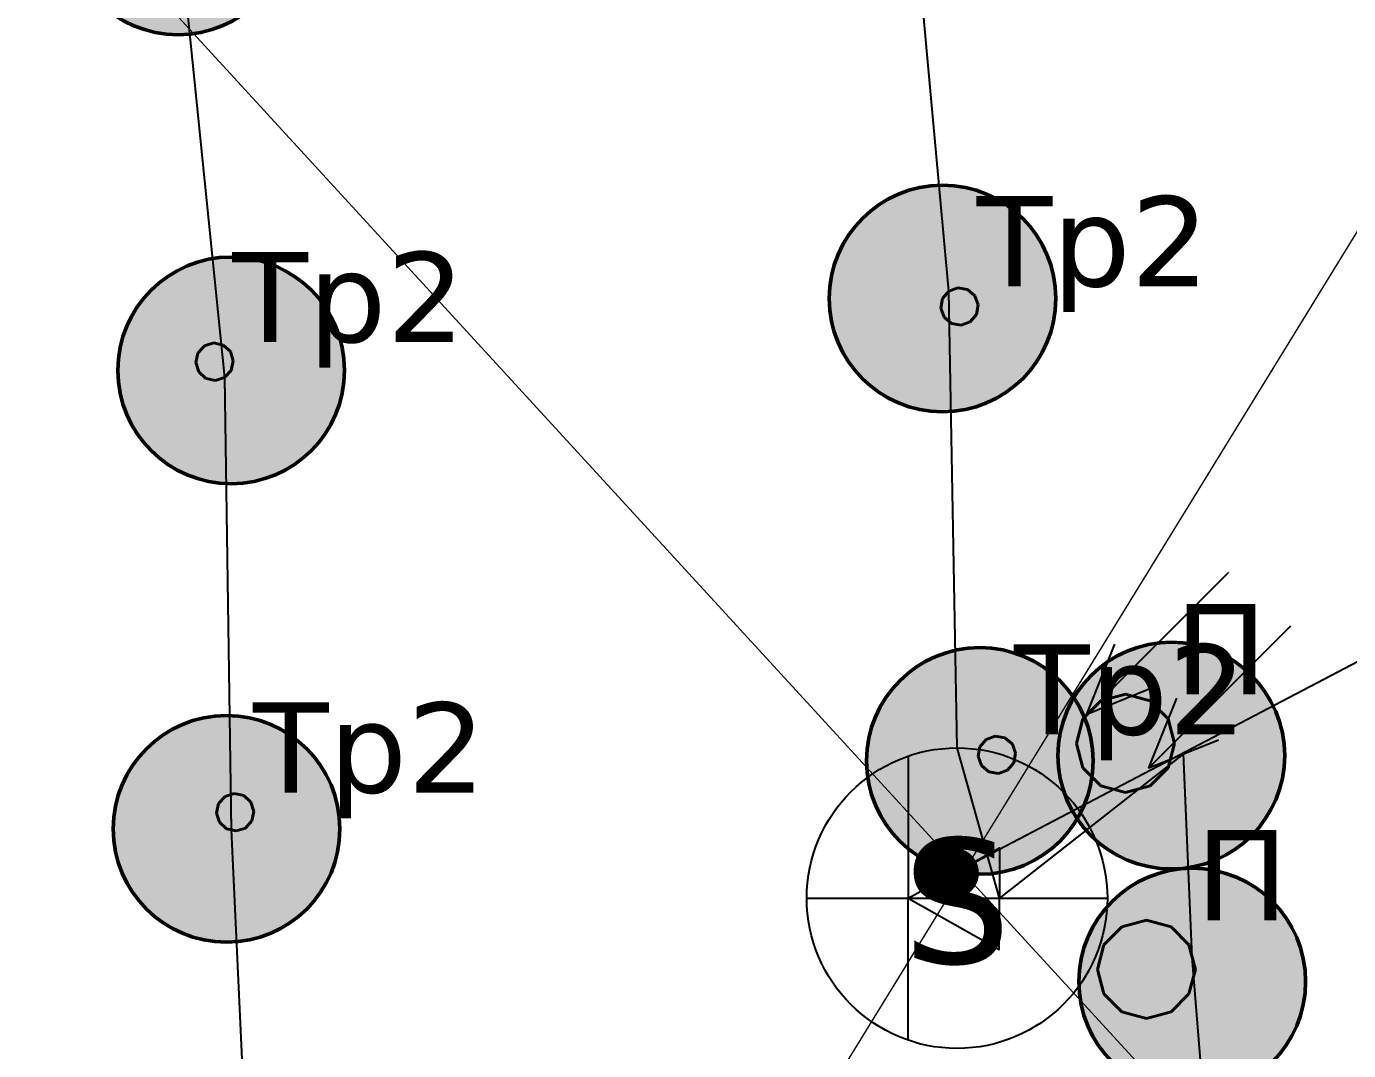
# Model space of a CAD drawing. Header units: millimetres. Extents: x -243740 to 150609, y -473655 to -165121.
# Drawn here: x 5744 to 8384, y -341154 to -339110 of the extents above; entities that cross this region are included whole.
import ezdxf
from ezdxf import colors
from ezdxf.entities.mleader import LeaderData, LeaderLine
from ezdxf.math import Vec2, Vec3

# ---------------------------------------------------------------- set-up
doc = ezdxf.new("R2010")
doc.units = ezdxf.units.MM
for name, color, linetype, lineweight in [('0_Авт.', 255, 'Continuous', 5), ('_освещение_dali', 3, 'Continuous', 50), ('DLX_LUM 21', 5, 'Continuous', 40), ('DLX_LUM 22', 5, 'Continuous', 40)]:
    doc.layers.add(name, color=color, linetype=linetype, lineweight=lineweight)
doc.layers.add('_Гр.ЩД-1C.10.4.I8.5', color=6, linetype='Continuous')
doc.styles.add('TableTextStyle', font='')
doc.styles.add('Шрифт - 200', font='', dxfattribs={"height": 200})
doc.styles.get('TableTextStyle').set_extended_font_data('VERDANA.TTF')
doc.styles.get('Шрифт - 200').set_extended_font_data('GOST Common', italic=True)
doc.linetypes.add('Truba', pattern='A,3e-05,[4,MSH_7,S=1,R=0,X=0,Y=0],-3.022072', length=3.022102)
doc.linetypes.add('Проводка в лотке', pattern='A,7.5,[130,ltypeshp.shx,S=0.5,R=0,X=0,Y=0],1,[130,ltypeshp.shx,S=1,R=90,X=0,Y=-0.5],1,[130,ltypeshp.shx,S=0.5,R=0,X=0,Y=0],7.5', length=17)

# ---------------------------------------------------------------- blocks, each defined once
blk = doc.blocks.new('A$C85fa3c5e')
at = {"layer": '0_Авт.', "color": 6, "lineweight": 25, "ltscale": 100}
for points in [[(5.418, 6.505), (2.589, 3.676), (3.15, 5.068)], [(5.418, 6.505), (2.589, 3.676), (3.981, 4.236)], [(6.655, 5.428), (3.827, 2.599), (4.387, 3.991)], [(6.655, 5.428), (3.827, 2.599), (5.218, 3.16)], [(-0.973, 2.838), (-0.98, -2.836)], [(-0.976, 0), (0.849, 1.003), (0.849, -0.01)], [(-3, 0), (3, 0)], [(-0.976, 0), (0.838, -1.023), (0.849, -0.01)]]:
    blk.add_lwpolyline(points, dxfattribs=at)
blk.add_circle((0, 0), 3, dxfattribs=at)
blk = doc.blocks.new('_Dot')
at = {"color": 0, "linetype": 'ByBlock', "lineweight": -2}
blk.add_line((-0.5, 0), (-1, 0), dxfattribs=at)
at = {"color": 0, "linetype": 'ByBlock', "const_width": 0.5}
blk.add_lwpolyline([(-0.25, 0, 1), (0.25, 0, 1)], format="xyb", close=True, dxfattribs=at)
blk = doc.blocks.new('A$Caabd1818')
at = {"layer": 'DLX_LUM 21'}
for points in [[(3603.3, 57868.9, 0), (3615.9, 57883.7, 0)], [(3615.9, 57883.7, 0), (3603.3, 57868.9, 0)], [(3615.9, 57883.7, 0), (3603.3, 57868.9, 0)], [(3603.3, 57868.9, 0), (3615.9, 57883.7, 0)], [(3615.9, 57883.7, 0), (3634.1, 57890.3, 0)], [(3634.1, 57890.3, 0), (3615.9, 57883.7, 0)], [(3634.1, 57890.3, 0), (3615.9, 57883.7, 0)], [(3615.9, 57883.7, 0), (3634.1, 57890.3, 0)], [(3615.9, 57883.7, 0), (3615.9, 57883.7, 0)], [(3615.9, 57883.7, 0), (3615.9, 57883.7, 0)], [(3634.1, 57890.3, 0), (3634.1, 57890.3, 0)], [(3634.1, 57890.3, 0), (3653.2, 57886.9, 0)], [(3653.2, 57886.9, 0), (3634.1, 57890.3, 0)], [(3634.1, 57890.3, 0), (3634.1, 57890.3, 0)], [(3653.2, 57886.9, 0), (3634.1, 57890.3, 0)], [(3634.1, 57890.3, 0), (3653.2, 57886.9, 0)], [(3653.2, 57886.9, 0), (3653.2, 57886.9, 0)], [(3653.2, 57886.9, 0), (3668.1, 57874.3, 0)], [(3668.1, 57874.3, 0), (3653.2, 57886.9, 0)], [(3653.2, 57886.9, 0), (3653.2, 57886.9, 0)], [(3668.1, 57874.3, 0), (3653.2, 57886.9, 0)], [(3653.2, 57886.9, 0), (3668.1, 57874.3, 0)], [(3599.9, 57849.8, 0), (3603.3, 57868.9, 0)], [(3603.3, 57868.9, 0), (3599.9, 57849.8, 0)], [(3603.3, 57868.9, 0), (3599.9, 57849.8, 0)], [(3599.9, 57849.8, 0), (3603.3, 57868.9, 0)], [(3603.3, 57868.9, 0), (3603.3, 57868.9, 0)], [(3603.3, 57868.9, 0), (3603.3, 57868.9, 0)], [(3668.1, 57874.3, 0), (3668.1, 57874.3, 0)], [(3668.1, 57874.3, 0), (3674.6, 57856.1, 0)], [(3674.6, 57856.1, 0), (3668.1, 57874.3, 0)], [(3668.1, 57874.3, 0), (3668.1, 57874.3, 0)], [(3674.6, 57856.1, 0), (3668.1, 57874.3, 0)], [(3668.1, 57874.3, 0), (3674.6, 57856.1, 0)], [(3674.6, 57856.1, 0), (3671.2, 57837, 0)], [(3671.2, 57837, 0), (3674.6, 57856.1, 0)], [(3671.2, 57837, 0), (3674.6, 57856.1, 0)], [(3674.6, 57856.1, 0), (3671.2, 57837, 0)], [(3674.6, 57856.1, 0), (3674.6, 57856.1, 0)], [(3674.6, 57856.1, 0), (3674.6, 57856.1, 0)], [(3606.5, 57831.6, 0), (3599.9, 57849.8, 0)], [(3599.9, 57849.8, 0), (3599.9, 57849.8, 0)], [(3599.9, 57849.8, 0), (3606.5, 57831.6, 0)], [(3599.9, 57849.8, 0), (3599.9, 57849.8, 0)], [(3599.9, 57849.8, 0), (3606.5, 57831.6, 0)], [(3606.5, 57831.6, 0), (3599.9, 57849.8, 0)], [(3621.3, 57819, 0), (3606.5, 57831.6, 0)], [(3606.5, 57831.6, 0), (3606.5, 57831.6, 0)], [(3606.5, 57831.6, 0), (3621.3, 57819, 0)], [(3606.5, 57831.6, 0), (3606.5, 57831.6, 0)], [(3606.5, 57831.6, 0), (3621.3, 57819, 0)], [(3621.3, 57819, 0), (3606.5, 57831.6, 0)], [(3671.2, 57837, 0), (3658.6, 57822.1, 0)], [(3658.6, 57822.1, 0), (3671.2, 57837, 0)], [(3658.6, 57822.1, 0), (3671.2, 57837, 0)], [(3671.2, 57837, 0), (3658.6, 57822.1, 0)], [(3671.2, 57837, 0), (3671.2, 57837, 0)], [(3671.2, 57837, 0), (3671.2, 57837, 0)], [(3640.4, 57815.6, 0), (3621.3, 57819, 0)], [(3621.3, 57819, 0), (3621.3, 57819, 0)], [(3621.3, 57819, 0), (3640.4, 57815.6, 0)], [(3621.3, 57819, 0), (3621.3, 57819, 0)], [(3621.3, 57819, 0), (3640.4, 57815.6, 0)], [(3640.4, 57815.6, 0), (3621.3, 57819, 0)], [(3658.6, 57822.1, 0), (3640.4, 57815.6, 0)], [(3640.4, 57815.6, 0), (3658.6, 57822.1, 0)], [(3640.4, 57815.6, 0), (3658.6, 57822.1, 0)], [(3658.6, 57822.1, 0), (3640.4, 57815.6, 0)], [(3640.4, 57815.6, 0), (3640.4, 57815.6, 0)], [(3640.4, 57815.6, 0), (3640.4, 57815.6, 0)], [(3658.6, 57822.1, 0), (3658.6, 57822.1, 0)], [(3658.6, 57822.1, 0), (3658.6, 57822.1, 0)], [(2116.9, 57760, 0), (2130, 57774.4, 0)], [(2130, 57774.4, 0), (2116.9, 57760, 0)], [(2130, 57774.4, 0), (2116.9, 57760, 0)], [(2116.9, 57760, 0), (2130, 57774.4, 0)], [(2130, 57774.4, 0), (2148.5, 57780.2, 0)], [(2148.5, 57780.2, 0), (2130, 57774.4, 0)], [(2148.5, 57780.2, 0), (2130, 57774.4, 0)], [(2130, 57774.4, 0), (2148.5, 57780.2, 0)], [(2130, 57774.4, 0), (2130, 57774.4, 0)], [(2130, 57774.4, 0), (2130, 57774.4, 0)], [(2148.5, 57780.2, 0), (2148.5, 57780.2, 0)], [(2148.5, 57780.2, 0), (2167.4, 57776.1, 0)], [(2167.4, 57776.1, 0), (2148.5, 57780.2, 0)], [(2148.5, 57780.2, 0), (2148.5, 57780.2, 0)], [(2167.4, 57776.1, 0), (2148.5, 57780.2, 0)], [(2148.5, 57780.2, 0), (2167.4, 57776.1, 0)], [(2167.4, 57776.1, 0), (2167.4, 57776.1, 0)], [(2167.4, 57776.1, 0), (2181.8, 57763, 0)], [(2181.8, 57763, 0), (2167.4, 57776.1, 0)], [(2167.4, 57776.1, 0), (2167.4, 57776.1, 0)], [(2181.8, 57763, 0), (2167.4, 57776.1, 0)], [(2167.4, 57776.1, 0), (2181.8, 57763, 0)], [(2112.7, 57741.1, 0), (2116.9, 57760, 0)], [(2116.9, 57760, 0), (2112.7, 57741.1, 0)], [(2116.9, 57760, 0), (2112.7, 57741.1, 0)], [(2112.7, 57741.1, 0), (2116.9, 57760, 0)], [(2116.9, 57760, 0), (2116.9, 57760, 0)], [(2116.9, 57760, 0), (2116.9, 57760, 0)], [(2181.8, 57763, 0), (2181.8, 57763, 0)], [(2181.8, 57763, 0), (2187.7, 57744.5, 0)], [(2187.7, 57744.5, 0), (2181.8, 57763, 0)], [(2181.8, 57763, 0), (2181.8, 57763, 0)], [(2187.7, 57744.5, 0), (2181.8, 57763, 0)], [(2181.8, 57763, 0), (2187.7, 57744.5, 0)], [(2118.6, 57722.6, 0), (2112.7, 57741.1, 0)], [(2112.7, 57741.1, 0), (2112.7, 57741.1, 0)], [(2112.7, 57741.1, 0), (2118.6, 57722.6, 0)], [(2112.7, 57741.1, 0), (2112.7, 57741.1, 0)], [(2112.7, 57741.1, 0), (2118.6, 57722.6, 0)], [(2118.6, 57722.6, 0), (2112.7, 57741.1, 0)], [(2132.9, 57709.5, 0), (2118.6, 57722.6, 0)], [(2118.6, 57722.6, 0), (2118.6, 57722.6, 0)], [(2118.6, 57722.6, 0), (2132.9, 57709.5, 0)], [(2118.6, 57722.6, 0), (2118.6, 57722.6, 0)], [(2118.6, 57722.6, 0), (2132.9, 57709.5, 0)], [(2132.9, 57709.5, 0), (2118.6, 57722.6, 0)], [(2183.5, 57725.5, 0), (2170.4, 57711.2, 0)], [(2170.4, 57711.2, 0), (2183.5, 57725.5, 0)], [(2170.4, 57711.2, 0), (2183.5, 57725.5, 0)], [(2183.5, 57725.5, 0), (2170.4, 57711.2, 0)], [(2187.7, 57744.5, 0), (2183.5, 57725.5, 0)], [(2183.5, 57725.5, 0), (2187.7, 57744.5, 0)], [(2183.5, 57725.5, 0), (2187.7, 57744.5, 0)], [(2187.7, 57744.5, 0), (2183.5, 57725.5, 0)], [(2183.5, 57725.5, 0), (2183.5, 57725.5, 0)], [(2183.5, 57725.5, 0), (2183.5, 57725.5, 0)], [(2187.7, 57744.5, 0), (2187.7, 57744.5, 0)], [(2187.7, 57744.5, 0), (2187.7, 57744.5, 0)], [(2151.9, 57705.3, 0), (2132.9, 57709.5, 0)], [(2132.9, 57709.5, 0), (2132.9, 57709.5, 0)], [(2132.9, 57709.5, 0), (2151.9, 57705.3, 0)], [(2132.9, 57709.5, 0), (2132.9, 57709.5, 0)], [(2132.9, 57709.5, 0), (2151.9, 57705.3, 0)], [(2151.9, 57705.3, 0), (2132.9, 57709.5, 0)], [(2170.4, 57711.2, 0), (2151.9, 57705.3, 0)], [(2151.9, 57705.3, 0), (2170.4, 57711.2, 0)], [(2151.9, 57705.3, 0), (2170.4, 57711.2, 0)], [(2170.4, 57711.2, 0), (2151.9, 57705.3, 0)], [(2151.9, 57705.3, 0), (2151.9, 57705.3, 0)], [(2151.9, 57705.3, 0), (2151.9, 57705.3, 0)], [(2170.4, 57711.2, 0), (2170.4, 57711.2, 0)], [(2170.4, 57711.2, 0), (2170.4, 57711.2, 0)], [(3678, 56974, 0), (3690.6, 56988.8, 0)], [(3690.6, 56988.8, 0), (3678, 56974, 0)], [(3690.6, 56988.8, 0), (3678, 56974, 0)], [(3678, 56974, 0), (3690.6, 56988.8, 0)], [(3690.6, 56988.8, 0), (3708.8, 56995.3, 0)], [(3708.8, 56995.3, 0), (3690.6, 56988.8, 0)], [(3708.8, 56995.3, 0), (3690.6, 56988.8, 0)], [(3690.6, 56988.8, 0), (3708.8, 56995.3, 0)], [(3690.6, 56988.8, 0), (3690.6, 56988.8, 0)], [(3690.6, 56988.8, 0), (3690.6, 56988.8, 0)], [(3708.8, 56995.3, 0), (3708.8, 56995.3, 0)], [(3708.8, 56995.3, 0), (3727.9, 56991.9, 0)], [(3727.9, 56991.9, 0), (3708.8, 56995.3, 0)], [(3708.8, 56995.3, 0), (3708.8, 56995.3, 0)], [(3727.9, 56991.9, 0), (3708.8, 56995.3, 0)], [(3708.8, 56995.3, 0), (3727.9, 56991.9, 0)], [(3727.9, 56991.9, 0), (3727.9, 56991.9, 0)], [(3727.9, 56991.9, 0), (3742.8, 56979.4, 0)], [(3742.8, 56979.4, 0), (3727.9, 56991.9, 0)], [(3727.9, 56991.9, 0), (3727.9, 56991.9, 0)], [(3742.8, 56979.4, 0), (3727.9, 56991.9, 0)], [(3727.9, 56991.9, 0), (3742.8, 56979.4, 0)], [(3742.8, 56979.4, 0), (3742.8, 56979.4, 0)], [(3742.8, 56979.4, 0), (3749.3, 56961.1, 0)], [(3749.3, 56961.1, 0), (3742.8, 56979.4, 0)], [(3742.8, 56979.4, 0), (3742.8, 56979.4, 0)], [(3749.3, 56961.1, 0), (3742.8, 56979.4, 0)], [(3742.8, 56979.4, 0), (3749.3, 56961.1, 0)], [(3674.6, 56954.9, 0), (3678, 56974, 0)], [(3678, 56974, 0), (3674.6, 56954.9, 0)], [(3678, 56974, 0), (3674.6, 56954.9, 0)], [(3674.6, 56954.9, 0), (3678, 56974, 0)], [(3681.2, 56936.6, 0), (3674.6, 56954.9, 0)], [(3674.6, 56954.9, 0), (3674.6, 56954.9, 0)], [(3674.6, 56954.9, 0), (3681.2, 56936.6, 0)], [(3674.6, 56954.9, 0), (3674.6, 56954.9, 0)], [(3674.6, 56954.9, 0), (3681.2, 56936.6, 0)], [(3681.2, 56936.6, 0), (3674.6, 56954.9, 0)], [(3678, 56974, 0), (3678, 56974, 0)], [(3678, 56974, 0), (3678, 56974, 0)], [(3749.3, 56961.1, 0), (3745.9, 56942, 0)], [(3745.9, 56942, 0), (3749.3, 56961.1, 0)], [(3745.9, 56942, 0), (3749.3, 56961.1, 0)], [(3749.3, 56961.1, 0), (3745.9, 56942, 0)], [(3749.3, 56961.1, 0), (3749.3, 56961.1, 0)], [(3749.3, 56961.1, 0), (3749.3, 56961.1, 0)], [(3696, 56924.1, 0), (3681.2, 56936.6, 0)], [(3681.2, 56936.6, 0), (3681.2, 56936.6, 0)], [(3681.2, 56936.6, 0), (3696, 56924.1, 0)], [(3681.2, 56936.6, 0), (3681.2, 56936.6, 0)], [(3681.2, 56936.6, 0), (3696, 56924.1, 0)], [(3696, 56924.1, 0), (3681.2, 56936.6, 0)], [(3733.3, 56927.2, 0), (3715.1, 56920.6, 0)], [(3715.1, 56920.6, 0), (3733.3, 56927.2, 0)], [(3715.1, 56920.6, 0), (3733.3, 56927.2, 0)], [(3733.3, 56927.2, 0), (3715.1, 56920.6, 0)], [(3745.9, 56942, 0), (3733.3, 56927.2, 0)], [(3733.3, 56927.2, 0), (3745.9, 56942, 0)], [(3733.3, 56927.2, 0), (3745.9, 56942, 0)], [(3745.9, 56942, 0), (3733.3, 56927.2, 0)], [(3733.3, 56927.2, 0), (3733.3, 56927.2, 0)], [(3733.3, 56927.2, 0), (3733.3, 56927.2, 0)], [(3745.9, 56942, 0), (3745.9, 56942, 0)], [(3745.9, 56942, 0), (3745.9, 56942, 0)], [(3715.1, 56920.6, 0), (3696, 56924.1, 0)], [(3696, 56924.1, 0), (3696, 56924.1, 0)], [(3696, 56924.1, 0), (3715.1, 56920.6, 0)], [(3696, 56924.1, 0), (3696, 56924.1, 0)], [(3696, 56924.1, 0), (3715.1, 56920.6, 0)], [(3715.1, 56920.6, 0), (3696, 56924.1, 0)], [(3715.1, 56920.6, 0), (3715.1, 56920.6, 0)], [(3715.1, 56920.6, 0), (3715.1, 56920.6, 0)], [(2158.1, 56860.6, 0), (2171.2, 56874.9, 0)], [(2171.2, 56874.9, 0), (2158.1, 56860.6, 0)], [(2171.2, 56874.9, 0), (2158.1, 56860.6, 0)], [(2158.1, 56860.6, 0), (2171.2, 56874.9, 0)], [(2171.2, 56874.9, 0), (2189.7, 56880.8, 0)], [(2189.7, 56880.8, 0), (2171.2, 56874.9, 0)], [(2189.7, 56880.8, 0), (2171.2, 56874.9, 0)], [(2171.2, 56874.9, 0), (2189.7, 56880.8, 0)], [(2171.2, 56874.9, 0), (2171.2, 56874.9, 0)], [(2171.2, 56874.9, 0), (2171.2, 56874.9, 0)], [(2189.7, 56880.8, 0), (2189.7, 56880.8, 0)], [(2189.7, 56880.8, 0), (2208.7, 56876.6, 0)], [(2208.7, 56876.6, 0), (2189.7, 56880.8, 0)], [(2189.7, 56880.8, 0), (2189.7, 56880.8, 0)], [(2208.7, 56876.6, 0), (2189.7, 56880.8, 0)], [(2189.7, 56880.8, 0), (2208.7, 56876.6, 0)], [(2208.7, 56876.6, 0), (2208.7, 56876.6, 0)], [(2208.7, 56876.6, 0), (2223, 56863.5, 0)], [(2223, 56863.5, 0), (2208.7, 56876.6, 0)], [(2208.7, 56876.6, 0), (2208.7, 56876.6, 0)], [(2223, 56863.5, 0), (2208.7, 56876.6, 0)], [(2208.7, 56876.6, 0), (2223, 56863.5, 0)], [(2154, 56841.6, 0), (2158.1, 56860.6, 0)], [(2158.1, 56860.6, 0), (2154, 56841.6, 0)], [(2158.1, 56860.6, 0), (2154, 56841.6, 0)], [(2154, 56841.6, 0), (2158.1, 56860.6, 0)], [(2158.1, 56860.6, 0), (2158.1, 56860.6, 0)], [(2158.1, 56860.6, 0), (2158.1, 56860.6, 0)], [(2223, 56863.5, 0), (2223, 56863.5, 0)], [(2223, 56863.5, 0), (2228.9, 56845, 0)], [(2228.9, 56845, 0), (2223, 56863.5, 0)], [(2223, 56863.5, 0), (2223, 56863.5, 0)], [(2228.9, 56845, 0), (2223, 56863.5, 0)], [(2223, 56863.5, 0), (2228.9, 56845, 0)], [(2159.9, 56823.1, 0), (2154, 56841.6, 0)], [(2154, 56841.6, 0), (2154, 56841.6, 0)], [(2154, 56841.6, 0), (2159.9, 56823.1, 0)], [(2154, 56841.6, 0), (2154, 56841.6, 0)], [(2154, 56841.6, 0), (2159.9, 56823.1, 0)], [(2159.9, 56823.1, 0), (2154, 56841.6, 0)], [(2174.2, 56810, 0), (2159.9, 56823.1, 0)], [(2159.9, 56823.1, 0), (2159.9, 56823.1, 0)], [(2159.9, 56823.1, 0), (2174.2, 56810, 0)], [(2159.9, 56823.1, 0), (2159.9, 56823.1, 0)], [(2159.9, 56823.1, 0), (2174.2, 56810, 0)], [(2174.2, 56810, 0), (2159.9, 56823.1, 0)], [(2224.7, 56826.1, 0), (2211.7, 56811.7, 0)], [(2211.7, 56811.7, 0), (2224.7, 56826.1, 0)], [(2211.7, 56811.7, 0), (2224.7, 56826.1, 0)], [(2224.7, 56826.1, 0), (2211.7, 56811.7, 0)], [(2228.9, 56845, 0), (2224.7, 56826.1, 0)], [(2224.7, 56826.1, 0), (2228.9, 56845, 0)], [(2224.7, 56826.1, 0), (2228.9, 56845, 0)], [(2228.9, 56845, 0), (2224.7, 56826.1, 0)], [(2224.7, 56826.1, 0), (2224.7, 56826.1, 0)], [(2224.7, 56826.1, 0), (2224.7, 56826.1, 0)], [(2228.9, 56845, 0), (2228.9, 56845, 0)], [(2228.9, 56845, 0), (2228.9, 56845, 0)], [(2193.2, 56805.9, 0), (2174.2, 56810, 0)], [(2174.2, 56810, 0), (2174.2, 56810, 0)], [(2174.2, 56810, 0), (2193.2, 56805.9, 0)], [(2174.2, 56810, 0), (2174.2, 56810, 0)], [(2174.2, 56810, 0), (2193.2, 56805.9, 0)], [(2193.2, 56805.9, 0), (2174.2, 56810, 0)], [(2211.7, 56811.7, 0), (2193.2, 56805.9, 0)], [(2193.2, 56805.9, 0), (2211.7, 56811.7, 0)], [(2193.2, 56805.9, 0), (2211.7, 56811.7, 0)], [(2211.7, 56811.7, 0), (2193.2, 56805.9, 0)], [(2193.2, 56805.9, 0), (2193.2, 56805.9, 0)], [(2193.2, 56805.9, 0), (2193.2, 56805.9, 0)], [(2211.7, 56811.7, 0), (2211.7, 56811.7, 0)], [(2211.7, 56811.7, 0), (2211.7, 56811.7, 0)]]:
    blk.add_polyline3d(points, dxfattribs=at)
at = {"layer": 'DLX_LUM 22'}
for points in [[(3883.8, 57029.8, 0), (3919.6, 57065.7, 0)], [(3919.6, 57065.7, 0), (3883.8, 57029.8, 0)], [(3919.6, 57065.7, 0), (3883.8, 57029.8, 0)], [(3883.8, 57029.8, 0), (3919.6, 57065.7, 0)], [(3919.6, 57065.7, 0), (3968.6, 57078.8, 0)], [(3968.6, 57078.8, 0), (3919.6, 57065.7, 0)], [(3968.6, 57078.8, 0), (3919.6, 57065.7, 0)], [(3919.6, 57065.7, 0), (3968.6, 57078.8, 0)], [(3919.6, 57065.7, 0), (3919.6, 57065.7, 0)], [(3919.6, 57065.7, 0), (3919.6, 57065.7, 0)], [(3968.6, 57078.8, 0), (3968.6, 57078.8, 0)], [(3968.6, 57078.8, 0), (4017.6, 57065.7, 0)], [(4017.6, 57065.7, 0), (3968.6, 57078.8, 0)], [(3968.6, 57078.8, 0), (3968.6, 57078.8, 0)], [(4017.6, 57065.7, 0), (3968.6, 57078.8, 0)], [(3968.6, 57078.8, 0), (4017.6, 57065.7, 0)], [(4017.6, 57065.7, 0), (4017.6, 57065.7, 0)], [(4017.6, 57065.7, 0), (4053.5, 57029.8, 0)], [(4053.5, 57029.8, 0), (4017.6, 57065.7, 0)], [(4017.6, 57065.7, 0), (4017.6, 57065.7, 0)], [(4053.5, 57029.8, 0), (4017.6, 57065.7, 0)], [(4017.6, 57065.7, 0), (4053.5, 57029.8, 0)], [(3870.6, 56980.8, 0), (3883.8, 57029.8, 0)], [(3883.8, 57029.8, 0), (3870.6, 56980.8, 0)], [(3883.8, 57029.8, 0), (3870.6, 56980.8, 0)], [(3870.6, 56980.8, 0), (3883.8, 57029.8, 0)], [(3883.8, 57029.8, 0), (3883.8, 57029.8, 0)], [(3883.8, 57029.8, 0), (3883.8, 57029.8, 0)], [(4053.5, 57029.8, 0), (4053.5, 57029.8, 0)], [(4053.5, 57029.8, 0), (4066.6, 56980.8, 0)], [(4066.6, 56980.8, 0), (4053.5, 57029.8, 0)], [(4053.5, 57029.8, 0), (4053.5, 57029.8, 0)], [(4066.6, 56980.8, 0), (4053.5, 57029.8, 0)], [(4053.5, 57029.8, 0), (4066.6, 56980.8, 0)], [(3883.8, 56931.8, 0), (3870.6, 56980.8, 0)], [(3870.6, 56980.8, 0), (3870.6, 56980.8, 0)], [(3870.6, 56980.8, 0), (3883.8, 56931.8, 0)], [(3870.6, 56980.8, 0), (3870.6, 56980.8, 0)], [(3870.6, 56980.8, 0), (3883.8, 56931.8, 0)], [(3883.8, 56931.8, 0), (3870.6, 56980.8, 0)], [(4066.6, 56980.8, 0), (4053.5, 56931.8, 0)], [(4053.5, 56931.8, 0), (4066.6, 56980.8, 0)], [(4053.5, 56931.8, 0), (4066.6, 56980.8, 0)], [(4066.6, 56980.8, 0), (4053.5, 56931.8, 0)], [(4066.6, 56980.8, 0), (4066.6, 56980.8, 0)], [(4066.6, 56980.8, 0), (4066.6, 56980.8, 0)], [(3919.6, 56895.9, 0), (3883.8, 56931.8, 0)], [(3883.8, 56931.8, 0), (3883.8, 56931.8, 0)], [(3883.8, 56931.8, 0), (3919.6, 56895.9, 0)], [(3883.8, 56931.8, 0), (3883.8, 56931.8, 0)], [(3883.8, 56931.8, 0), (3919.6, 56895.9, 0)], [(3919.6, 56895.9, 0), (3883.8, 56931.8, 0)], [(4053.5, 56931.8, 0), (4017.6, 56895.9, 0)], [(4017.6, 56895.9, 0), (4053.5, 56931.8, 0)], [(4017.6, 56895.9, 0), (4053.5, 56931.8, 0)], [(4053.5, 56931.8, 0), (4017.6, 56895.9, 0)], [(4053.5, 56931.8, 0), (4053.5, 56931.8, 0)], [(4053.5, 56931.8, 0), (4053.5, 56931.8, 0)], [(3968.6, 56882.8, 0), (3919.6, 56895.9, 0)], [(3919.6, 56895.9, 0), (3919.6, 56895.9, 0)], [(3919.6, 56895.9, 0), (3968.6, 56882.8, 0)], [(3919.6, 56895.9, 0), (3919.6, 56895.9, 0)], [(3919.6, 56895.9, 0), (3968.6, 56882.8, 0)], [(3968.6, 56882.8, 0), (3919.6, 56895.9, 0)], [(4017.6, 56895.9, 0), (3968.6, 56882.8, 0)], [(3968.6, 56882.8, 0), (4017.6, 56895.9, 0)], [(3968.6, 56882.8, 0), (4017.6, 56895.9, 0)], [(4017.6, 56895.9, 0), (3968.6, 56882.8, 0)], [(3968.6, 56882.8, 0), (3968.6, 56882.8, 0)], [(3968.6, 56882.8, 0), (3968.6, 56882.8, 0)], [(4017.6, 56895.9, 0), (4017.6, 56895.9, 0)], [(4017.6, 56895.9, 0), (4017.6, 56895.9, 0)], [(3925.6, 56578.5, 0), (3961.5, 56614.4, 0)], [(3961.5, 56614.4, 0), (3925.6, 56578.5, 0)], [(3961.5, 56614.4, 0), (3925.6, 56578.5, 0)], [(3925.6, 56578.5, 0), (3961.5, 56614.4, 0)], [(3961.5, 56614.4, 0), (4010.5, 56627.5, 0)], [(4010.5, 56627.5, 0), (3961.5, 56614.4, 0)], [(4010.5, 56627.5, 0), (3961.5, 56614.4, 0)], [(3961.5, 56614.4, 0), (4010.5, 56627.5, 0)], [(3961.5, 56614.4, 0), (3961.5, 56614.4, 0)], [(3961.5, 56614.4, 0), (3961.5, 56614.4, 0)], [(4010.5, 56627.5, 0), (4010.5, 56627.5, 0)], [(4010.5, 56627.5, 0), (4059.5, 56614.4, 0)], [(4059.5, 56614.4, 0), (4010.5, 56627.5, 0)], [(4010.5, 56627.5, 0), (4010.5, 56627.5, 0)], [(4059.5, 56614.4, 0), (4010.5, 56627.5, 0)], [(4010.5, 56627.5, 0), (4059.5, 56614.4, 0)], [(4059.5, 56614.4, 0), (4059.5, 56614.4, 0)], [(4059.5, 56614.4, 0), (4095.3, 56578.5, 0)], [(4095.3, 56578.5, 0), (4059.5, 56614.4, 0)], [(4059.5, 56614.4, 0), (4059.5, 56614.4, 0)], [(4095.3, 56578.5, 0), (4059.5, 56614.4, 0)], [(4059.5, 56614.4, 0), (4095.3, 56578.5, 0)], [(3912.5, 56529.5, 0), (3925.6, 56578.5, 0)], [(3925.6, 56578.5, 0), (3912.5, 56529.5, 0)], [(3925.6, 56578.5, 0), (3912.5, 56529.5, 0)], [(3912.5, 56529.5, 0), (3925.6, 56578.5, 0)], [(3925.6, 56578.5, 0), (3925.6, 56578.5, 0)], [(3925.6, 56578.5, 0), (3925.6, 56578.5, 0)], [(4095.3, 56578.5, 0), (4095.3, 56578.5, 0)], [(4095.3, 56578.5, 0), (4108.5, 56529.5, 0)], [(4108.5, 56529.5, 0), (4095.3, 56578.5, 0)], [(4095.3, 56578.5, 0), (4095.3, 56578.5, 0)], [(4108.5, 56529.5, 0), (4095.3, 56578.5, 0)], [(4095.3, 56578.5, 0), (4108.5, 56529.5, 0)], [(3925.6, 56480.5, 0), (3912.5, 56529.5, 0)], [(3912.5, 56529.5, 0), (3912.5, 56529.5, 0)], [(3912.5, 56529.5, 0), (3925.6, 56480.5, 0)], [(3912.5, 56529.5, 0), (3912.5, 56529.5, 0)], [(3912.5, 56529.5, 0), (3925.6, 56480.5, 0)], [(3925.6, 56480.5, 0), (3912.5, 56529.5, 0)], [(4108.5, 56529.5, 0), (4095.3, 56480.5, 0)], [(4095.3, 56480.5, 0), (4108.5, 56529.5, 0)], [(4095.3, 56480.5, 0), (4108.5, 56529.5, 0)], [(4108.5, 56529.5, 0), (4095.3, 56480.5, 0)], [(4108.5, 56529.5, 0), (4108.5, 56529.5, 0)], [(4108.5, 56529.5, 0), (4108.5, 56529.5, 0)], [(3961.5, 56444.6, 0), (3925.6, 56480.5, 0)], [(3925.6, 56480.5, 0), (3925.6, 56480.5, 0)], [(3925.6, 56480.5, 0), (3961.5, 56444.6, 0)], [(3925.6, 56480.5, 0), (3925.6, 56480.5, 0)], [(3925.6, 56480.5, 0), (3961.5, 56444.6, 0)], [(3961.5, 56444.6, 0), (3925.6, 56480.5, 0)], [(4095.3, 56480.5, 0), (4059.5, 56444.6, 0)], [(4059.5, 56444.6, 0), (4095.3, 56480.5, 0)], [(4059.5, 56444.6, 0), (4095.3, 56480.5, 0)], [(4095.3, 56480.5, 0), (4059.5, 56444.6, 0)], [(4095.3, 56480.5, 0), (4095.3, 56480.5, 0)], [(4095.3, 56480.5, 0), (4095.3, 56480.5, 0)], [(4010.5, 56431.5, 0), (3961.5, 56444.6, 0)], [(3961.5, 56444.6, 0), (3961.5, 56444.6, 0)], [(3961.5, 56444.6, 0), (4010.5, 56431.5, 0)], [(3961.5, 56444.6, 0), (3961.5, 56444.6, 0)], [(3961.5, 56444.6, 0), (4010.5, 56431.5, 0)], [(4010.5, 56431.5, 0), (3961.5, 56444.6, 0)], [(4059.5, 56444.6, 0), (4010.5, 56431.5, 0)], [(4010.5, 56431.5, 0), (4059.5, 56444.6, 0)], [(4010.5, 56431.5, 0), (4059.5, 56444.6, 0)], [(4059.5, 56444.6, 0), (4010.5, 56431.5, 0)], [(4010.5, 56431.5, 0), (4010.5, 56431.5, 0)], [(4010.5, 56431.5, 0), (4010.5, 56431.5, 0)], [(4059.5, 56444.6, 0), (4059.5, 56444.6, 0)], [(4059.5, 56444.6, 0), (4059.5, 56444.6, 0)]]:
    blk.add_polyline3d(points, dxfattribs=at)
blk = doc.blocks.new('A$Cab2378fa')
at = {"lineweight": 25, "true_color": 0xfff5f5}
h = blk.add_hatch(color=7, dxfattribs=at)
h.dxf.hatch_style = 1
h.paths.add_polyline_path([(0, 0), (-141.6, -170.3, 0.174923), (3, -222.4, 0.197808), (162.3, -156.8)])
h.paths.add_polyline_path([(-163.2, 157.6), (0, 0), (147.8, 177.8, 0.175398), (3, 230.2, 0.209014)])
at = {"lineweight": 25}
h = blk.add_hatch(color=0, dxfattribs=at)
h.paths.add_polyline_path([(162.3, -156.8, 0.442338), (147.8, 177.8), (0, 0)])
h.paths.add_polyline_path([(-141.6, -170.3), (0, 0), (-163.2, 157.6, 0.430096)])
blk.add_circle((3, 3.9), 226.3)

msp = doc.modelspace()

# ---------------------------------------------------------------- linework, layer by layer
at = {"layer": '_Гр.ЩД-1C.10.4.I8.5', "ltscale": 100}
msp.add_lwpolyline([(6047.1, -338899.8), (6140.1, -339810.6), (6153.4, -340713.8), (6191.4, -341543.4), (6223.4, -342445.8), (6277.1, -343412.2), (6294.5, -344296.5), (8014.6, -344131.4), (7870.1, -343242.3), (7854.4, -342326.1), (7744.1, -341424.7), (8109.4, -341436.7), (8071.6, -340967.8), (8054.3, -340562.1), (7687, -340850.1), (7602.1, -340550.1), (7585.6, -339638.1), (7504.6, -338750.5)], dxfattribs=at)
at = {"layer": 'Defpoints', "color": 251, "lineweight": 0, "ltscale": 100, "true_color": 0x636466}
for points in [[(10178.8, -336624.5), (4610, -345686.4)], [(4210, -337087.2), (11574.7, -345117.9)]]:
    msp.add_lwpolyline(points, dxfattribs=at)
at = {"layer": 'Defpoints', "color": 3, "ltscale": 100}
msp.add_circle((7012.2, -340067.7), 2214.5, dxfattribs=at)

# ---------------------------------------------------------------- block references
at = {"layer": '0_Авт.', "color": 3, "linetype": 'Проводка в лотке', "ltscale": 100, "xscale": 100, "yscale": 100, "zscale": 100}
msp.add_blockref('A$C85fa3c5e', (7602.1, -340850.1), dxfattribs=at)
at = {"layer": '_освещение_dali', "color": 5, "ltscale": 100}
for p in [(6044.1, -338903.7), (7570.1, -339656.8), (6150.2, -339800.2), (8026.8, -340569.4), (7644.6, -340580), (6140.9, -340715.7), (8068.6, -341020.7)]:
    msp.add_blockref('A$Cab2378fa', p, dxfattribs=at)
at = {"layer": 'Defpoints', "linetype": 'Truba', "ltscale": 100}
msp.add_blockref('A$Caabd1818', (3969.7, -397521.8), dxfattribs=at)

# ---------------------------------------------------------------- texts
at = {"layer": '_освещение_dali', "color": 11, "true_color": 0xf5648f, "style": 'TableTextStyle'}
for s, height, p in [('Тр2', 180, (7641.2, -339628.4)), ('Тр2', 180, (6155.6, -339739.8)), ('П', 180, (8036.3, -340443)), ('Тр2', 180, (7715.9, -340523.3)), ('Тр2', 180, (6196.8, -340639.3)), ('П', 180, (8078.1, -340894.3)), ('S', 250, (7492.9, -340980))]:
    msp.add_text(s, height=height, dxfattribs=at).set_placement(p)

# ---------------------------------------------------------------- leaders
at = {"layer": '_освещение_dali'}
ml = msp.add_multileader_mtext('Standard', dxfattribs=at)
ml.set_content('{\\fISOCPEUR|b0|i1|c204|p34;ВТ12.1.20}', color=256, style='Шрифт - 200')
ml.set_leader_properties()
ml.set_arrow_properties(name='DOT')
ml.build(insert=Vec2(0, 0))
ml.multileader.update_dxf_attribs({"has_dogleg": 0, "text_left_attachment_type": 6, "text_right_attachment_type": 6, "arrow_head_size": 100})
ctx = ml.context
ctx.base_point, ctx.char_height, ctx.arrow_head_size, ctx.landing_gap_size, ctx.plane_origin = Vec3(9311.5, -339901), 250, 100, 200, Vec3(97091, -208027.5)
ctx.left_attachment, ctx.right_attachment = 6, 6
notes = []
notes.append((ctx, [(0, (1, 1, 0), (9303.5, -339901), (1, 0), 8, [(1, [(7595.7, -340799.9)], 0, [])])]))
ctx.mtext.insert, ctx.mtext.flow_direction = Vec3(9511.5, -339601), 5
for ctx, leaders in notes:
    for number, flags, end, landing, length, lines in leaders:
        leader = LeaderData()
        leader.index, (leader.has_last_leader_line, leader.has_dogleg_vector, leader.attachment_direction) = number, flags
        leader.last_leader_point, leader.dogleg_vector, leader.dogleg_length = Vec3(end), Vec3(landing), length
        for number, points, colour, breaks in lines:
            line = LeaderLine()
            line.index, line.vertices, line.color, line.breaks = number, Vec3.list(points), colors.encode_raw_color(colour), breaks
            leader.lines.append(line)
        ctx.leaders.append(leader)

doc.saveas('drawing.dxf')
